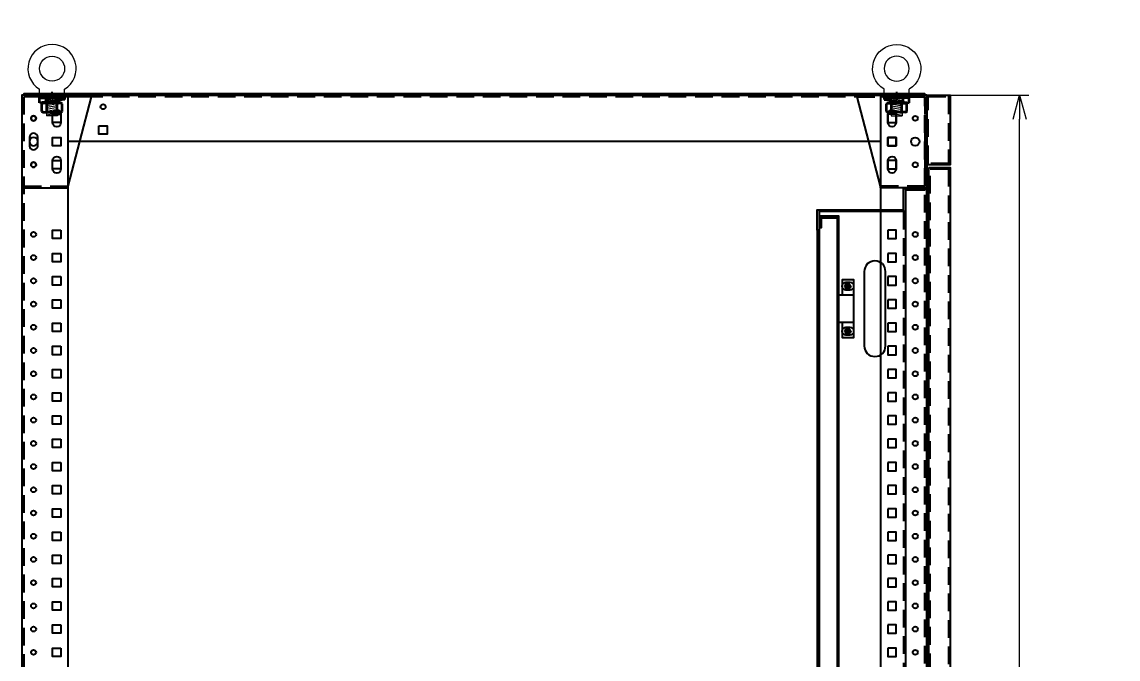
# Model space of a CAD drawing. Header units: millimetres. Extents: x 173893 to 258446, y -176540 to -123824.
# Drawn here: x 200824 to 202005, y -139674 to -138988 of the extents above; entities that cross this region are included whole.
import ezdxf

# ---------------------------------------------------------------- set-up
doc = ezdxf.new("R2010")
doc.units = ezdxf.units.MM
doc.header["$LTSCALE"] = 3
for name, pattern in [('ACAD_ISO04W100', [30, 24, -3, 0, -3]), ('CACHE2', [4.7625, 3.175, -1.5875]), ('HIDDEN', [9.525, 6.35, -3.175])]:
    doc.linetypes.add(name, pattern=pattern)
doc.layers.add('@.DM. KÍCH THƯỚC', color=8, linetype='Continuous', transparency=0.2)
for name, color, linetype in [('@.DM. NÉT CHÍNH', 7, 'Continuous'), ('@.DM. NÉT ĐỤC', 2, 'Continuous'), ('centerline', 6, 'ACAD_ISO04W100'), ('equipments', 2, 'Continuous')]:
    doc.layers.add(name, color=color, linetype=linetype)
doc.layers.add('FORT', color=2, linetype='Continuous', lineweight=35)
doc.layers.add('POINTILLE', color=8, linetype='CACHE2', lineweight=25)
doc.styles.add('Ann_w01', font='romans.shx', dxfattribs={"width": 0.6, "bigfont": 'chineset.shx'})
doc.dimstyles.new('Dim 01_SC20', dxfattribs={"dimscale": 20, "dimtxt": 2, "dimasz": 1.3, "dimexe": 0.5, "dimexo": 0.5, "dimgap": 0.5, "dimtad": 1, "dimdec": 1, "dimzin": 12, "dimdsep": 46, "dimtxsty": 'Ann_w01', "dimblk": 'OPEN30', "dimcen": 1.5, "dimclrd": 6, "dimclre": 6, "dimclrt": 3, "dimadec": 1, "dimazin": 3, "dimtm": 1e-09, "dimtfac": 1, "dimtdec": 1, "dimtix": 1, "dimtmove": 0, "dimatfit": 3, "dimldrblk": 'OPEN30', "dimfxl": 1, "dimtolj": 1, "dimlwd": 0, "dimlwe": 0, "dimarcsym": 0})

# ---------------------------------------------------------------- blocks, each defined once
blk = doc.blocks.new('_Open30')
at = {"color": 0, "linetype": 'ByBlock', "lineweight": -2}
for p, q in [((-1, 0.268), (0, 0)), ((0, 0), (-1, -0.268)), ((0, 0), (-1, 0))]:
    blk.add_line(p, q, dxfattribs=at)
blk = doc.blocks.new('*D612')
at = {"layer": '@.DM. KÍCH THƯỚC', "color": 6, "lineweight": 0, "transparency": 16777216}
for p, q in [((201809, -139066.4), (201909, -139066.4)), ((201899, -141240.4), (201899, -139092.4)), ((201809, -141266.4), (201909, -141266.4))]:
    blk.add_line(p, q, dxfattribs=at)
at = {"layer": 'Defpoints', "color": 0, "transparency": 16777216}
for p in [(201799, -139066.4), (201899, -139066.4), (201799, -141266.4)]:
    blk.add_point(p, dxfattribs=at)
at = {"layer": '@.DM. KÍCH THƯỚC', "color": 6, "lineweight": 0, "transparency": 16777216, "xscale": 26, "yscale": 26, "zscale": 26}
for p, rotation in [((201899, -139066.4), 90), ((201899, -141266.4), 270)]:
    blk.add_blockref('_Open30', p, dxfattribs=dict(at, rotation=rotation))
at = {"layer": '@.DM. KÍCH THƯỚC', "color": 3, "transparency": 16777216, "insert": (201869, -140166.4), "char_height": 40, "attachment_point": 5, "rotation": 90, "style": 'Ann_w01'}
blk.add_mtext('\\A1;2200', dxfattribs=at)
blk = doc.blocks.new('HL012 D')
at = {"color": 6, "linetype": 'Continuous'}
for p, q in [((13.5, 24.3), (6.5, 24.3)), ((10, 20.8), (10, 27.8)), ((10, -27.7), (10, -20.7)), ((13.5, -24.2), (6.5, -24.2))]:
    blk.add_line(p, q, dxfattribs=at)
at = {"layer": 'centerline'}
for p, q in [((-1, 10), (1, 10)), ((-1, -10), (1, -10))]:
    blk.add_line(p, q, dxfattribs=at)
at = {"layer": 'equipments'}
for points in [[(4, -15), (4, -31.5), (16, -31.5), (16, 31.5), (4, 31.5), (4, 15)], [(16, 15), (0, 15), (0, -15), (16, -15)]]:
    blk.add_lwpolyline(points, dxfattribs=at)
for centre in [(10, 24.3), (10, -24.2)]:
    blk.add_circle(centre, 2.5, dxfattribs=at)
at = {"layer": 'equipments', "color": 8}
for centre in [(10, 24.3), (10, -24.2)]:
    blk.add_arc(centre, 3, 0, 270, dxfattribs=at)
blk = doc.blocks.new('A$C95002fa8')
at = {"layer": '@.DM. NÉT CHÍNH'}
blk.add_lwpolyline([(0, 100), (75, 100), (75, 0), (25, 0), (25, 2), (0, 98)], close=True, dxfattribs=at)
at = {"layer": '@.DM. NÉT CHÍNH', "linetype": 'HIDDEN'}
blk.add_lwpolyline([(0, 98), (73, 98), (73, 2), (25, 2)], dxfattribs=at)
at = {"layer": '@.DM. NÉT ĐỤC'}
for points in [[(42, 70.5), (42, 79.5), (33, 79.5), (33, 70.5)], [(42, 45.5), (42, 54.5), (33, 54.5), (33, 45.5)], [(42, 20.5), (42, 29.5), (33, 29.5), (33, 20.5)]]:
    blk.add_lwpolyline(points, close=True, dxfattribs=at)
for centre, radius in [((62.5, 75), 2.7), ((62.5, 50), 4.5), ((62.5, 25), 2.7)]:
    blk.add_circle(centre, radius, dxfattribs=at)
blk = doc.blocks.new('HM12_COTE')
at = {"layer": 'FORT'}
for p, q in [((-11, 9.2), (-9.5, 10)), ((-11, 0.8), (-11, 9.2)), ((-9.5, 0), (-11, 0.8)), ((9.5, 10), (-9.5, 10)), ((-9.5, 0), (9.5, 0)), ((-5.5, 0.8), (-5.5, 9.2)), ((5.5, 0.8), (5.5, 9.2)), ((11, 9.2), (9.5, 10)), ((9.5, 0), (11, 0.8)), ((11, 0.8), (11, 9.2))]:
    blk.add_line(p, q, dxfattribs=at)
for centre, radius, start, end in [((-8.2, 5.1), 4.86, 55.6159, 124.3841), ((-8.2, 4.9), 4.86, 235.6159, 304.3841), ((0, -8.2), 18.2, 72.4121, 107.5879), ((0, 18.2), 18.2, 252.4121, 287.5879), ((8.2, 5.1), 4.86, 55.6159, 124.3841), ((8.2, 4.9), 4.86, 235.6159, 304.3841)]:
    blk.add_arc(centre, radius, start, end, dxfattribs=at)
blk = doc.blocks.new('CALE_M12_IPN')
at = {"layer": 'FORT'}
for p, q in [((-13.5, 3.61), (13.5, 3.61)), ((-13.5, -1.89), (-13.5, 3.61)), ((13.5, 1.89), (-13.5, -1.89)), ((13.5, 3.61), (13.5, 1.89))]:
    blk.add_line(p, q, dxfattribs=at)
at = {"layer": 'POINTILLE'}
for p, q in [((-7, 3.61), (-7, -0.98)), ((7, 3.61), (7, 0.98))]:
    blk.add_line(p, q, dxfattribs=at)
blk = doc.blocks.new('RONDELLE_M12')
at = {"layer": 'FORT'}
blk.add_lwpolyline([(-13.5, 2.5), (-13.5, 0), (13.5, 0), (13.5, 2.5)], close=True, dxfattribs=at)
at = {"layer": 'POINTILLE'}
for p, q in [((-7, 0), (-7, 2.5)), ((7, 0), (7, 2.5))]:
    blk.add_line(p, q, dxfattribs=at)
blk = doc.blocks.new('Lifting Side')
at = {"layer": 'centerline'}
blk.add_line((0, -2), (0, 2), dxfattribs=at)
at = {"layer": 'equipments', "lineweight": 0}
for p, q in [((-13.5, 0), (-13.5, 4.8)), ((13.5, 0), (-13.5, 0)), ((-6, 0), (-6, -24)), ((6, 0), (-6, 0)), ((6, 0), (6, -24)), ((13.5, 0), (13.5, 4.8)), ((6, -24), (-6, -24))]:
    blk.add_line(p, q, dxfattribs=at)
at = {"layer": 'equipments', "color": 8, "lineweight": 0}
for p, q in [((6, -1), (-6, -3)), ((6, -3), (-6, -5)), ((6, -5), (-6, -7)), ((6, -7), (-6, -9)), ((6, -9), (-6, -11)), ((6, -11), (-6, -13)), ((6, -13), (-6, -15)), ((6, -15), (-6, -17)), ((6, -17), (-6, -19)), ((6, -19), (-6, -21)), ((6, -21), (-6, -23))]:
    blk.add_line(p, q, dxfattribs=at)
at = {"layer": 'equipments', "lineweight": 0}
blk.add_circle((0, 27), 13.5, dxfattribs=at)
blk.add_arc((0, 27), 26, 301.2807, 238.7193, dxfattribs=at)
for name, p in [('RONDELLE_M12', (0, -4.5)), ('CALE_M12_IPN', (0, -8.1)), ('HM12_COTE', (0, -20))]:
    blk.add_blockref(name, p)

msp = doc.modelspace()

# ---------------------------------------------------------------- linework, layer by layer
at = {"color": 2}
msp.add_lwpolyline([(200907.03, -139099.4), (200916.03, -139099.4), (200916.03, -139108.4), (200907.03, -139108.4)], close=True, dxfattribs=at)
msp.add_circle((200911.53, -139078.9), 2.7, dxfattribs=at)
at = {"layer": '@.DM. NÉT CHÍNH', "color": 6, "linetype": 'HIDDEN'}
msp.add_line((201774.03, -139191.9), (201774.03, -141040.9), dxfattribs=at)
at = {"layer": '@.DM. NÉT CHÍNH', "color": 6}
for p, q in [((201776.03, -139191.9), (201776.03, -141040.9)), ((201681.03, -139211.9), (201681.03, -141020.9)), ((201683.03, -139211.9), (201683.03, -141020.9))]:
    msp.add_line(p, q, dxfattribs=at)
at = {"layer": '@.DM. NÉT CHÍNH'}
for points in [[(201799.03, -139066.4), (200824.03, -139066.4), (200824.03, -141166.4), (201799.03, -141166.4)], [(200826.03, -139066.4), (201797.03, -139066.4), (201797.03, -139064.9), (200826.03, -139064.9)]]:
    msp.add_lwpolyline(points, close=True, dxfattribs=at)
for points in [[(200874.03, -141166.4), (200874.03, -139066.4)], [(201749.03, -139066.4), (201749.03, -141166.4)], [(201749.03, -139116.4), (200874.03, -139116.4)]]:
    msp.add_lwpolyline(points, dxfattribs=at)
at = {"layer": '@.DM. NÉT CHÍNH', "color": 1}
msp.add_lwpolyline([(201799.03, -139066.4), (201824.03, -139066.4), (201824.03, -139141.4), (201799.03, -139141.4)], close=True, dxfattribs=at)
at = {"layer": '@.DM. NÉT CHÍNH', "linetype": 'HIDDEN'}
msp.add_lwpolyline([(201797.03, -139068.4), (200826.03, -139068.4), (200826.03, -141164.4), (201797.03, -141164.4)], close=True, dxfattribs=at)
at = {"layer": '@.DM. NÉT CHÍNH', "color": 1, "linetype": 'HIDDEN'}
msp.add_lwpolyline([(201800.53, -139067.9), (201822.53, -139067.9), (201822.53, -139139.9), (201800.53, -139139.9)], close=True, dxfattribs=at)
at = {"layer": '@.DM. NÉT CHÍNH', "color": 2}
for points in [[(200866.03, -139086.9), (200866.03, -139095.9, -1), (200857.03, -139095.9), (200857.03, -139086.9, -1)], [(201766.03, -139086.9), (201766.03, -139095.9, -1), (201757.03, -139095.9), (201757.03, -139086.9, -1)], [(200841.03, -139120.9), (200841.03, -139111.9, 1), (200832.03, -139111.9), (200832.03, -139120.9, 1)], [(200866.03, -139136.9), (200866.03, -139145.9, -1), (200857.03, -139145.9), (200857.03, -139136.9, -1)], [(201766.03, -139136.9), (201766.03, -139145.9, -1), (201757.03, -139145.9), (201757.03, -139136.9, -1)]]:
    msp.add_lwpolyline(points, format="xyb", close=True, dxfattribs=at)
for points in [[(200866.03, -139120.9), (200857.03, -139120.9), (200857.03, -139111.9), (200866.03, -139111.9)], [(201757.03, -139120.9), (201757.03, -139111.9), (201766.03, -139111.9), (201766.03, -139120.9)], [(200866.03, -139211.9), (200866.03, -139220.9), (200857.03, -139220.9), (200857.03, -139211.9)], [(201757.03, -139211.9), (201757.03, -139220.9), (201766.03, -139220.9), (201766.03, -139211.9)], [(200866.03, -139236.9), (200866.03, -139245.9), (200857.03, -139245.9), (200857.03, -139236.9)], [(201757.03, -139236.9), (201757.03, -139245.9), (201766.03, -139245.9), (201766.03, -139236.9)], [(200866.03, -139261.9), (200866.03, -139270.9), (200857.03, -139270.9), (200857.03, -139261.9)], [(201757.03, -139261.9), (201757.03, -139270.9), (201766.03, -139270.9), (201766.03, -139261.9)], [(200866.03, -139286.9), (200866.03, -139295.9), (200857.03, -139295.9), (200857.03, -139286.9)], [(201757.03, -139286.9), (201757.03, -139295.9), (201766.03, -139295.9), (201766.03, -139286.9)], [(200866.03, -139311.9), (200866.03, -139320.9), (200857.03, -139320.9), (200857.03, -139311.9)], [(201757.03, -139311.9), (201757.03, -139320.9), (201766.03, -139320.9), (201766.03, -139311.9)], [(200866.03, -139336.9), (200866.03, -139345.9), (200857.03, -139345.9), (200857.03, -139336.9)], [(201757.03, -139336.9), (201757.03, -139345.9), (201766.03, -139345.9), (201766.03, -139336.9)], [(200866.03, -139361.9), (200866.03, -139370.9), (200857.03, -139370.9), (200857.03, -139361.9)], [(201757.03, -139361.9), (201757.03, -139370.9), (201766.03, -139370.9), (201766.03, -139361.9)], [(200866.03, -139386.9), (200866.03, -139395.9), (200857.03, -139395.9), (200857.03, -139386.9)], [(201757.03, -139386.9), (201757.03, -139395.9), (201766.03, -139395.9), (201766.03, -139386.9)], [(200866.03, -139411.9), (200866.03, -139420.9), (200857.03, -139420.9), (200857.03, -139411.9)], [(201757.03, -139411.9), (201757.03, -139420.9), (201766.03, -139420.9), (201766.03, -139411.9)], [(200866.03, -139436.9), (200866.03, -139445.9), (200857.03, -139445.9), (200857.03, -139436.9)], [(201757.03, -139436.9), (201757.03, -139445.9), (201766.03, -139445.9), (201766.03, -139436.9)], [(200866.03, -139461.9), (200866.03, -139470.9), (200857.03, -139470.9), (200857.03, -139461.9)], [(201757.03, -139461.9), (201757.03, -139470.9), (201766.03, -139470.9), (201766.03, -139461.9)], [(200866.03, -139486.9), (200866.03, -139495.9), (200857.03, -139495.9), (200857.03, -139486.9)], [(201757.03, -139486.9), (201757.03, -139495.9), (201766.03, -139495.9), (201766.03, -139486.9)], [(200866.03, -139511.9), (200866.03, -139520.9), (200857.03, -139520.9), (200857.03, -139511.9)], [(201757.03, -139511.9), (201757.03, -139520.9), (201766.03, -139520.9), (201766.03, -139511.9)], [(200866.03, -139536.9), (200866.03, -139545.9), (200857.03, -139545.9), (200857.03, -139536.9)], [(201757.03, -139536.9), (201757.03, -139545.9), (201766.03, -139545.9), (201766.03, -139536.9)], [(200866.03, -139561.9), (200866.03, -139570.9), (200857.03, -139570.9), (200857.03, -139561.9)], [(201757.03, -139561.9), (201757.03, -139570.9), (201766.03, -139570.9), (201766.03, -139561.9)], [(200866.03, -139586.9), (200866.03, -139595.9), (200857.03, -139595.9), (200857.03, -139586.9)], [(201757.03, -139586.9), (201757.03, -139595.9), (201766.03, -139595.9), (201766.03, -139586.9)], [(200866.03, -139611.9), (200866.03, -139620.9), (200857.03, -139620.9), (200857.03, -139611.9)], [(201757.03, -139611.9), (201757.03, -139620.9), (201766.03, -139620.9), (201766.03, -139611.9)], [(200866.03, -139636.9), (200866.03, -139645.9), (200857.03, -139645.9), (200857.03, -139636.9)], [(201757.03, -139636.9), (201757.03, -139645.9), (201766.03, -139645.9), (201766.03, -139636.9)], [(200866.03, -139661.9), (200866.03, -139670.9), (200857.03, -139670.9), (200857.03, -139661.9)], [(201757.03, -139661.9), (201757.03, -139670.9), (201766.03, -139670.9), (201766.03, -139661.9)]]:
    msp.add_lwpolyline(points, close=True, dxfattribs=at)
at = {"layer": '@.DM. NÉT CHÍNH', "color": 4}
for points in [[(201801.03, -139144.4), (201824.03, -139144.4), (201824.03, -141088.4), (201801.03, -141088.4)], [(201684.03, -141023.9), (201684.03, -141035.9), (201704.03, -141035.9), (201704.03, -139196.9), (201684.03, -139196.9), (201684.03, -139208.9), (201685.53, -139208.9), (201685.53, -139198.4), (201702.53, -139198.4), (201702.53, -141034.4), (201685.53, -141034.4), (201685.53, -141023.9)]]:
    msp.add_lwpolyline(points, close=True, dxfattribs=at)
at = {"layer": '@.DM. NÉT CHÍNH', "color": 4, "linetype": 'HIDDEN'}
msp.add_lwpolyline([(201802.53, -139145.9), (201822.53, -139145.9), (201822.53, -141086.9), (201802.53, -141086.9)], close=True, dxfattribs=at)
at = {"layer": '@.DM. NÉT CHÍNH', "color": 6}
msp.add_lwpolyline([(201681.03, -139211.9), (201681.03, -139189.9), (201774.03, -139189.9), (201774.03, -139166.9), (201796.53, -139166.9), (201796.53, -139168.9), (201776.03, -139168.9), (201776.03, -139191.9), (201683.03, -139191.9), (201683.03, -139211.9)], close=True, dxfattribs=at)
for points in [[(201754.53, -139336.4), (201754.53, -139256.4, 1), (201731.53, -139256.4), (201731.53, -139336.4, 1)], [(201716.53, -139268.15), (201711.53, -139268.15, 1), (201711.53, -139276.15), (201716.53, -139276.15, 1)], [(201711.53, -139324.65), (201716.53, -139324.65, 1), (201716.53, -139316.65), (201711.53, -139316.65, 1)]]:
    msp.add_lwpolyline(points, format="xyb", close=True, dxfattribs=at)
at = {"layer": '@.DM. NÉT CHÍNH', "color": 2}
for centre, radius in [((200836.53, -139091.4), 2.7), ((201786.53, -139091.4), 2.7), ((201786.53, -139116.4), 4.5), ((200836.53, -139141.4), 2.7), ((201786.53, -139141.4), 2.7), ((200836.53, -139216.4), 2.7), ((201786.53, -139216.4), 2.7), ((200836.53, -139241.4), 2.7), ((201786.53, -139241.4), 2.7), ((200836.53, -139266.4), 2.7), ((201786.53, -139266.4), 2.7), ((200836.53, -139291.4), 2.7), ((201786.53, -139291.4), 2.7), ((200836.53, -139316.4), 2.7), ((201786.53, -139316.4), 2.7), ((200836.53, -139341.4), 2.7), ((201786.53, -139341.4), 2.7), ((200836.53, -139366.4), 2.7), ((201786.53, -139366.4), 2.7), ((200836.53, -139391.4), 2.7), ((201786.53, -139391.4), 2.7), ((200836.53, -139416.4), 2.7), ((201786.53, -139416.4), 2.7), ((200836.53, -139441.4), 2.7), ((201786.53, -139441.4), 2.7), ((200836.53, -139466.4), 2.7), ((201786.53, -139466.4), 2.7), ((200836.53, -139491.4), 2.7), ((201786.53, -139491.4), 2.7), ((200836.53, -139516.4), 2.7), ((201786.53, -139516.4), 2.7), ((200836.53, -139541.4), 2.7), ((201786.53, -139541.4), 2.7), ((200836.53, -139566.4), 2.7), ((201786.53, -139566.4), 2.7), ((200836.53, -139591.4), 2.7), ((201786.53, -139591.4), 2.7), ((200836.53, -139616.4), 2.7), ((201786.53, -139616.4), 2.7), ((200836.53, -139641.4), 2.7), ((201786.53, -139641.4), 2.7), ((200836.53, -139666.4), 2.7), ((201786.53, -139666.4), 2.7)]:
    msp.add_circle(centre, radius, dxfattribs=at)

# ---------------------------------------------------------------- block references
at = {"layer": '@.DM. NÉT CHÍNH', "xscale": -1}
msp.add_blockref('A$C95002fa8', (200899.03, -139166.4), dxfattribs=at)
at = {"layer": '@.DM. NÉT CHÍNH'}
msp.add_blockref('A$C95002fa8', (201724.03, -139166.4), dxfattribs=at)
at = {"layer": 'equipments'}
msp.add_blockref('Lifting Side', (200856.53, -139064.9), dxfattribs=at)
at = {"layer": 'equipments', "xscale": -1}
msp.add_blockref('Lifting Side', (201766.53, -139064.9), dxfattribs=at)
at = {"layer": 'equipments', "xscale": -1, "rotation": 180}
msp.add_blockref('HL012 D', (201704.03, -139296.4), dxfattribs=at)

# ---------------------------------------------------------------- dimensions: what is measured, and where the dimension line sits
at = {"layer": '@.DM. KÍCH THƯỚC'}
dim = msp.add_linear_dim(base=(201899.03, -139066.4), p1=(201799.03, -141266.4), p2=(201799.03, -139066.4), angle=90, dimstyle='Dim 01_SC20', dxfattribs=at)
dim.commit()
dim.dimension.update_dxf_attribs({"geometry": '*D612', "text_midpoint": (201869.03, -140166.4)})

# ---------------------------------------------------------------- leaders
msp.add_leader([(202316.9, -139116.4), (202214.37, -138550.33), (201850.72, -138550.33)], dimstyle='Dim 01_SC20', override={"dimgap": 0.5, "dimtad": 0})

doc.saveas('drawing.dxf')
